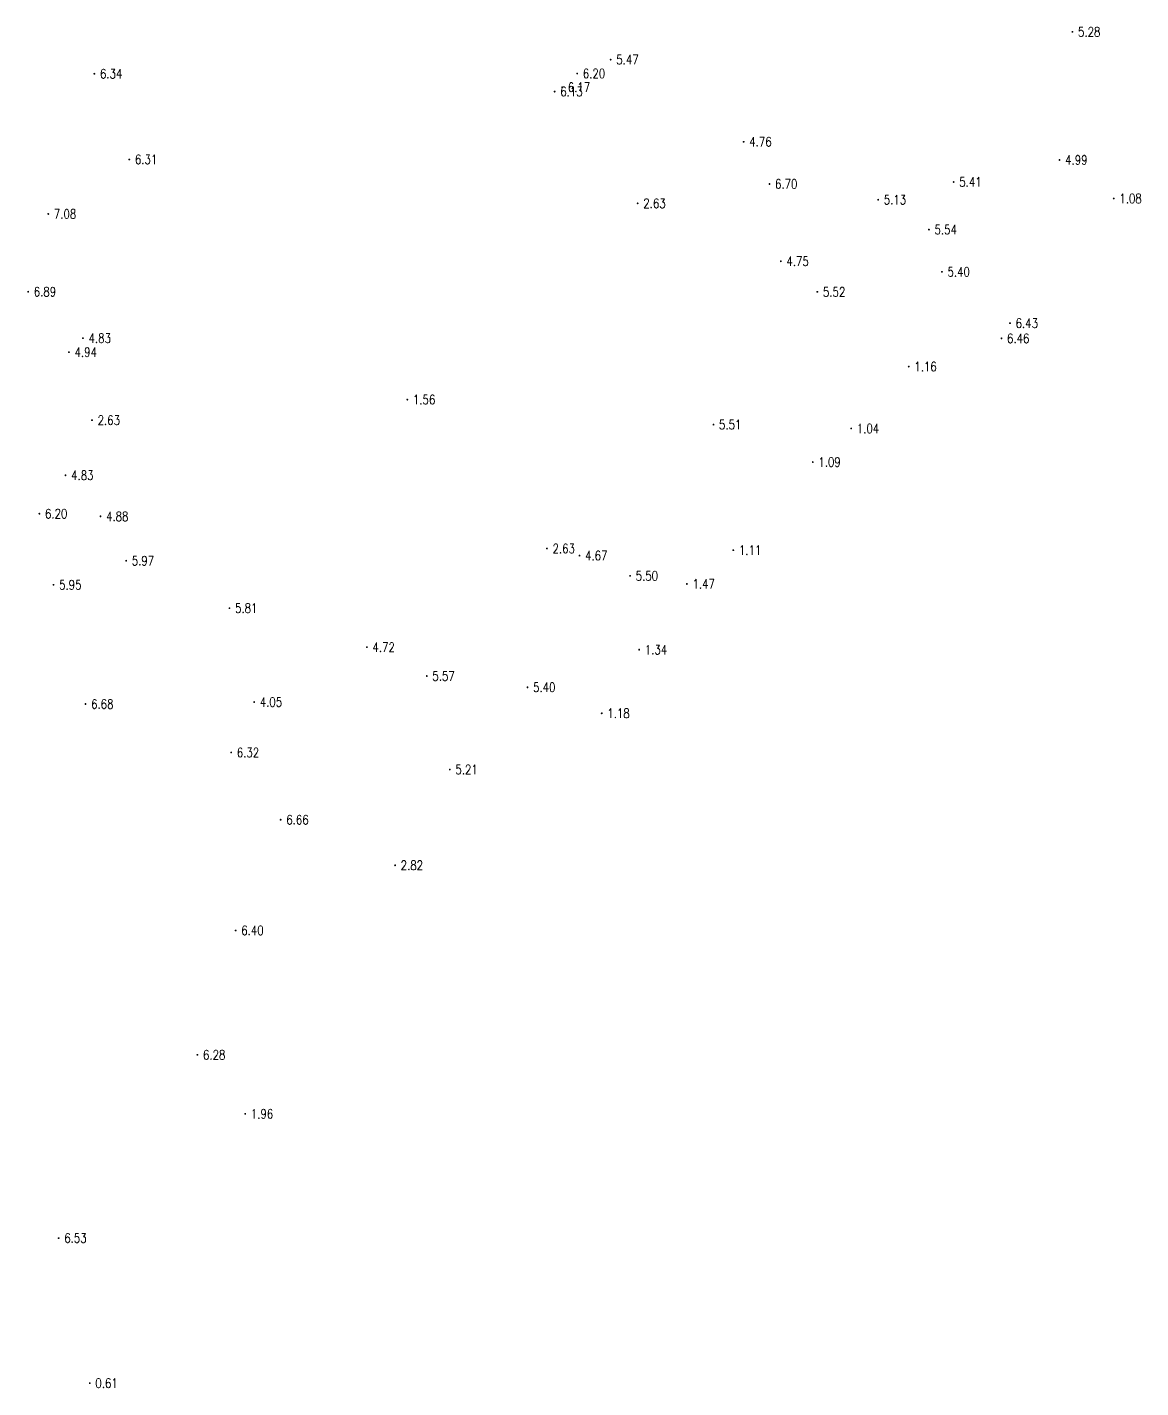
# Model space of a CAD drawing. Extents: x 476861 to 479475, y 2367369 to 2370541.
# Drawn here: x 478843.5 to 478962.8, y 2369022.4 to 2369168.2 of the extents above; entities that cross this region are included whole.
import ezdxf
from ezdxf.enums import TextEntityAlignment as Align

# ---------------------------------------------------------------- set-up
doc = ezdxf.new("R2010")
doc.units = 0
doc.header["$LTSCALE"] = 0.5
doc.layers.get('0').update_dxf_attribs({"linetype": 'CONTINUOUS'})
doc.layers.add('GCD', color=1, linetype='CONTINUOUS')
doc.styles.add('HZ', font='rs.shx', dxfattribs={"width": 0.8, "bigfont": 'hztxt.shx'})

# ---------------------------------------------------------------- blocks, each defined once
blk = doc.blocks.new('GC200')
at = {"linetype": 'Continuous', "const_width": 0.2, "flags": 128}
blk.add_lwpolyline([(-0.1, 0, 1), (0.1, 0, 1)], format="xyb", close=True, dxfattribs=at)

msp = doc.modelspace()

# ---------------------------------------------------------------- block references
at = {"layer": 'GCD', "linetype": 'Continuous'}
ref = msp.add_blockref('GC200', (478955.473, 2369167.703, 5.276), dxfattribs=dict(at, xscale=0.5, yscale=0.5, zscale=0.5))
ref.add_attrib('height', '5.28', dxfattribs={"linetype": 'Continuous', "height": 1, "style": 'HZ', "width": 0.8}).set_placement((478956.073, 2369167.703, 5.276), align=Align.MIDDLE_LEFT)
ref = msp.add_blockref('GC200', (478905.987, 2369164.727, 5.472), dxfattribs=dict(at, xscale=0.5, yscale=0.5, zscale=0.5))
ref.add_attrib('height', '5.47', dxfattribs={"linetype": 'Continuous', "height": 1, "style": 'HZ', "width": 0.8}).set_placement((478906.587, 2369164.727, 5.472), align=Align.MIDDLE_LEFT)
ref = msp.add_blockref('GC200', (478850.649, 2369163.216, 6.341), dxfattribs=dict(at, xscale=0.5, yscale=0.5, zscale=0.5))
ref.add_attrib('height', '6.34', dxfattribs={"linetype": 'Continuous', "height": 1, "style": 'HZ', "width": 0.8}).set_placement((478851.249, 2369163.216, 6.341), align=Align.MIDDLE_LEFT)
ref = msp.add_blockref('GC200', (478902.397, 2369163.239, 6.201), dxfattribs=dict(at, xscale=0.5, yscale=0.5, zscale=0.5))
ref.add_attrib('height', '6.20', dxfattribs={"linetype": 'Continuous', "height": 1, "style": 'HZ', "width": 0.8}).set_placement((478902.997, 2369163.239, 6.201), align=Align.MIDDLE_LEFT)
ref = msp.add_blockref('GC200', (478899.979, 2369161.304, 6.133), dxfattribs=dict(at, xscale=0.5, yscale=0.5, zscale=0.5))
ref.add_attrib('height', '6.13', dxfattribs={"linetype": 'Continuous', "height": 1, "style": 'HZ', "width": 0.8}).set_placement((478900.579, 2369161.304, 6.133), align=Align.MIDDLE_LEFT)
ref = msp.add_blockref('GC200', (478900.787, 2369161.767, 6.165), dxfattribs=dict(at, xscale=0.5, yscale=0.5, zscale=0.5))
ref.add_attrib('height', '6.17', dxfattribs={"linetype": 'Continuous', "height": 1, "style": 'HZ', "width": 0.8}).set_placement((478901.387, 2369161.767, 6.165), align=Align.MIDDLE_LEFT)
ref = msp.add_blockref('GC200', (478920.235, 2369155.928, 4.76), dxfattribs=dict(at, xscale=0.5, yscale=0.5, zscale=0.5))
ref.add_attrib('height', '4.76', dxfattribs={"linetype": 'Continuous', "height": 1, "style": 'HZ', "width": 0.8}).set_placement((478920.835, 2369155.928, 4.76), align=Align.MIDDLE_LEFT)
ref = msp.add_blockref('GC200', (478854.392, 2369154.034, 6.309), dxfattribs=dict(at, xscale=0.5, yscale=0.5, zscale=0.5))
ref.add_attrib('height', '6.31', dxfattribs={"linetype": 'Continuous', "height": 1, "style": 'HZ', "width": 0.8}).set_placement((478854.992, 2369154.034, 6.309), align=Align.MIDDLE_LEFT)
ref = msp.add_blockref('GC200', (478954.094, 2369153.976, 4.989), dxfattribs=dict(at, xscale=0.5, yscale=0.5, zscale=0.5))
ref.add_attrib('height', '4.99', dxfattribs={"linetype": 'Continuous', "height": 1, "style": 'HZ', "width": 0.8}).set_placement((478954.694, 2369153.976, 4.989), align=Align.MIDDLE_LEFT)
ref = msp.add_blockref('GC200', (478923.002, 2369151.403, 6.703), dxfattribs=dict(at, xscale=0.5, yscale=0.5, zscale=0.5))
ref.add_attrib('height', '6.70', dxfattribs={"linetype": 'Continuous', "height": 1, "style": 'HZ', "width": 0.8}).set_placement((478923.602, 2369151.403, 6.703), align=Align.MIDDLE_LEFT)
ref = msp.add_blockref('GC200', (478942.745, 2369151.617, 5.407), dxfattribs=dict(at, xscale=0.5, yscale=0.5, zscale=0.5))
ref.add_attrib('height', '5.41', dxfattribs={"linetype": 'Continuous', "height": 1, "style": 'HZ', "width": 0.8}).set_placement((478943.345, 2369151.617, 5.407), align=Align.MIDDLE_LEFT)
ref = msp.add_blockref('GC200', (478908.88, 2369149.329, 2.632), dxfattribs=dict(at, xscale=0.5, yscale=0.5, zscale=0.5))
ref.add_attrib('height', '2.63', dxfattribs={"linetype": 'Continuous', "height": 1, "style": 'HZ', "width": 0.8}).set_placement((478909.48, 2369149.329, 2.632), align=Align.MIDDLE_LEFT)
ref = msp.add_blockref('GC200', (478934.652, 2369149.718, 5.125), dxfattribs=dict(at, xscale=0.5, yscale=0.5, zscale=0.5))
ref.add_attrib('height', '5.13', dxfattribs={"linetype": 'Continuous', "height": 1, "style": 'HZ', "width": 0.8}).set_placement((478935.252, 2369149.718, 5.125), align=Align.MIDDLE_LEFT)
ref = msp.add_blockref('GC200', (478959.902, 2369149.847, 1.08), dxfattribs=dict(at, xscale=0.5, yscale=0.5, zscale=0.5))
ref.add_attrib('height', '1.08', dxfattribs={"linetype": 'Continuous', "height": 1, "style": 'HZ', "width": 0.8}).set_placement((478960.502, 2369149.847, 1.08), align=Align.MIDDLE_LEFT)
ref = msp.add_blockref('GC200', (478845.71, 2369148.193, 7.081), dxfattribs=dict(at, xscale=0.5, yscale=0.5, zscale=0.5))
ref.add_attrib('height', '7.08', dxfattribs={"linetype": 'Continuous', "height": 1, "style": 'HZ', "width": 0.8}).set_placement((478846.31, 2369148.193, 7.081), align=Align.MIDDLE_LEFT)
ref = msp.add_blockref('GC200', (478940.095, 2369146.515, 5.544), dxfattribs=dict(at, xscale=0.5, yscale=0.5, zscale=0.5))
ref.add_attrib('height', '5.54', dxfattribs={"linetype": 'Continuous', "height": 1, "style": 'HZ', "width": 0.8}).set_placement((478940.695, 2369146.515, 5.544), align=Align.MIDDLE_LEFT)
ref = msp.add_blockref('GC200', (478924.219, 2369143.122, 4.753), dxfattribs=dict(at, xscale=0.5, yscale=0.5, zscale=0.5))
ref.add_attrib('height', '4.75', dxfattribs={"linetype": 'Continuous', "height": 1, "style": 'HZ', "width": 0.8}).set_placement((478924.819, 2369143.122, 4.753), align=Align.MIDDLE_LEFT)
ref = msp.add_blockref('GC200', (478941.484, 2369141.987, 5.399), dxfattribs=dict(at, xscale=0.5, yscale=0.5, zscale=0.5))
ref.add_attrib('height', '5.40', dxfattribs={"linetype": 'Continuous', "height": 1, "style": 'HZ', "width": 0.8}).set_placement((478942.084, 2369141.987, 5.399), align=Align.MIDDLE_LEFT)
ref = msp.add_blockref('GC200', (478843.552, 2369139.86, 6.89), dxfattribs=dict(at, xscale=0.5, yscale=0.5, zscale=0.5))
ref.add_attrib('height', '6.89', dxfattribs={"linetype": 'Continuous', "height": 1, "style": 'HZ', "width": 0.8}).set_placement((478844.152, 2369139.86, 6.89), align=Align.MIDDLE_LEFT)
ref = msp.add_blockref('GC200', (478928.133, 2369139.84, 5.521), dxfattribs=dict(at, xscale=0.5, yscale=0.5, zscale=0.5))
ref.add_attrib('height', '5.52', dxfattribs={"linetype": 'Continuous', "height": 1, "style": 'HZ', "width": 0.8}).set_placement((478928.733, 2369139.84, 5.521), align=Align.MIDDLE_LEFT)
ref = msp.add_blockref('GC200', (478948.779, 2369136.49, 6.429), dxfattribs=dict(at, xscale=0.5, yscale=0.5, zscale=0.5))
ref.add_attrib('height', '6.43', dxfattribs={"linetype": 'Continuous', "height": 1, "style": 'HZ', "width": 0.8}).set_placement((478949.379, 2369136.49, 6.429), align=Align.MIDDLE_LEFT)
ref = msp.add_blockref('GC200', (478849.427, 2369134.882, 4.828), dxfattribs=dict(at, xscale=0.5, yscale=0.5, zscale=0.5))
ref.add_attrib('height', '4.83', dxfattribs={"linetype": 'Continuous', "height": 1, "style": 'HZ', "width": 0.8}).set_placement((478850.027, 2369134.882, 4.828), align=Align.MIDDLE_LEFT)
ref = msp.add_blockref('GC200', (478947.865, 2369134.86, 6.457), dxfattribs=dict(at, xscale=0.5, yscale=0.5, zscale=0.5))
ref.add_attrib('height', '6.46', dxfattribs={"linetype": 'Continuous', "height": 1, "style": 'HZ', "width": 0.8}).set_placement((478948.465, 2369134.86, 6.457), align=Align.MIDDLE_LEFT)
ref = msp.add_blockref('GC200', (478847.924, 2369133.384, 4.938), dxfattribs=dict(at, xscale=0.5, yscale=0.5, zscale=0.5))
ref.add_attrib('height', '4.94', dxfattribs={"linetype": 'Continuous', "height": 1, "style": 'HZ', "width": 0.8}).set_placement((478848.524, 2369133.384, 4.938), align=Align.MIDDLE_LEFT)
ref = msp.add_blockref('GC200', (478937.931, 2369131.837, 1.163), dxfattribs=dict(at, xscale=0.5, yscale=0.5, zscale=0.5))
ref.add_attrib('height', '1.16', dxfattribs={"linetype": 'Continuous', "height": 1, "style": 'HZ', "width": 0.8}).set_placement((478938.531, 2369131.837, 1.163), align=Align.MIDDLE_LEFT)
ref = msp.add_blockref('GC200', (478884.19, 2369128.297, 1.56), dxfattribs=dict(at, xscale=0.5, yscale=0.5, zscale=0.5))
ref.add_attrib('height', '1.56', dxfattribs={"linetype": 'Continuous', "height": 1, "style": 'HZ', "width": 0.8}).set_placement((478884.79, 2369128.297, 1.56), align=Align.MIDDLE_LEFT)
ref = msp.add_blockref('GC200', (478850.394, 2369126.094, 2.632), dxfattribs=dict(at, xscale=0.5, yscale=0.5, zscale=0.5))
ref.add_attrib('height', '2.63', dxfattribs={"linetype": 'Continuous', "height": 1, "style": 'HZ', "width": 0.8}).set_placement((478850.994, 2369126.094, 2.632), align=Align.MIDDLE_LEFT)
ref = msp.add_blockref('GC200', (478916.998, 2369125.622, 5.51), dxfattribs=dict(at, xscale=0.5, yscale=0.5, zscale=0.5))
ref.add_attrib('height', '5.51', dxfattribs={"linetype": 'Continuous', "height": 1, "style": 'HZ', "width": 0.8}).set_placement((478917.598, 2369125.622, 5.51), align=Align.MIDDLE_LEFT)
ref = msp.add_blockref('GC200', (478931.762, 2369125.206, 1.037), dxfattribs=dict(at, xscale=0.5, yscale=0.5, zscale=0.5))
ref.add_attrib('height', '1.04', dxfattribs={"linetype": 'Continuous', "height": 1, "style": 'HZ', "width": 0.8}).set_placement((478932.362, 2369125.206, 1.037), align=Align.MIDDLE_LEFT)
ref = msp.add_blockref('GC200', (478927.643, 2369121.605, 1.09), dxfattribs=dict(at, xscale=0.5, yscale=0.5, zscale=0.5))
ref.add_attrib('height', '1.09', dxfattribs={"linetype": 'Continuous', "height": 1, "style": 'HZ', "width": 0.8}).set_placement((478928.243, 2369121.605, 1.09), align=Align.MIDDLE_LEFT)
ref = msp.add_blockref('GC200', (478847.564, 2369120.188, 4.829), dxfattribs=dict(at, xscale=0.5, yscale=0.5, zscale=0.5))
ref.add_attrib('height', '4.83', dxfattribs={"linetype": 'Continuous', "height": 1, "style": 'HZ', "width": 0.8}).set_placement((478848.164, 2369120.188, 4.829), align=Align.MIDDLE_LEFT)
ref = msp.add_blockref('GC200', (478844.758, 2369116.073, 6.199), dxfattribs=dict(at, xscale=0.5, yscale=0.5, zscale=0.5))
ref.add_attrib('height', '6.20', dxfattribs={"linetype": 'Continuous', "height": 1, "style": 'HZ', "width": 0.8}).set_placement((478845.358, 2369116.073, 6.199), align=Align.MIDDLE_LEFT)
ref = msp.add_blockref('GC200', (478851.302, 2369115.79, 4.882), dxfattribs=dict(at, xscale=0.5, yscale=0.5, zscale=0.5))
ref.add_attrib('height', '4.88', dxfattribs={"linetype": 'Continuous', "height": 1, "style": 'HZ', "width": 0.8}).set_placement((478851.902, 2369115.79, 4.882), align=Align.MIDDLE_LEFT)
ref = msp.add_blockref('GC200', (478899.153, 2369112.345, 2.632), dxfattribs=dict(at, xscale=0.5, yscale=0.5, zscale=0.5))
ref.add_attrib('height', '2.63', dxfattribs={"linetype": 'Continuous', "height": 1, "style": 'HZ', "width": 0.8}).set_placement((478899.753, 2369112.345, 2.632), align=Align.MIDDLE_LEFT)
ref = msp.add_blockref('GC200', (478902.641, 2369111.586, 4.673), dxfattribs=dict(at, xscale=0.5, yscale=0.5, zscale=0.5))
ref.add_attrib('height', '4.67', dxfattribs={"linetype": 'Continuous', "height": 1, "style": 'HZ', "width": 0.8}).set_placement((478903.241, 2369111.586, 4.673), align=Align.MIDDLE_LEFT)
ref = msp.add_blockref('GC200', (478919.127, 2369112.16, 1.113), dxfattribs=dict(at, xscale=0.5, yscale=0.5, zscale=0.5))
ref.add_attrib('height', '1.11', dxfattribs={"linetype": 'Continuous', "height": 1, "style": 'HZ', "width": 0.8}).set_placement((478919.727, 2369112.16, 1.113), align=Align.MIDDLE_LEFT)
ref = msp.add_blockref('GC200', (478854.055, 2369111.03, 5.968), dxfattribs=dict(at, xscale=0.5, yscale=0.5, zscale=0.5))
ref.add_attrib('height', '5.97', dxfattribs={"linetype": 'Continuous', "height": 1, "style": 'HZ', "width": 0.8}).set_placement((478854.655, 2369111.03, 5.968), align=Align.MIDDLE_LEFT)
ref = msp.add_blockref('GC200', (478846.27, 2369108.455, 5.95), dxfattribs=dict(at, xscale=0.5, yscale=0.5, zscale=0.5))
ref.add_attrib('height', '5.95', dxfattribs={"linetype": 'Continuous', "height": 1, "style": 'HZ', "width": 0.8}).set_placement((478846.87, 2369108.455, 5.95), align=Align.MIDDLE_LEFT)
ref = msp.add_blockref('GC200', (478908.067, 2369109.414, 5.499), dxfattribs=dict(at, xscale=0.5, yscale=0.5, zscale=0.5))
ref.add_attrib('height', '5.50', dxfattribs={"linetype": 'Continuous', "height": 1, "style": 'HZ', "width": 0.8}).set_placement((478908.667, 2369109.414, 5.499), align=Align.MIDDLE_LEFT)
ref = msp.add_blockref('GC200', (478914.155, 2369108.546, 1.47), dxfattribs=dict(at, xscale=0.5, yscale=0.5, zscale=0.5))
ref.add_attrib('height', '1.47', dxfattribs={"linetype": 'Continuous', "height": 1, "style": 'HZ', "width": 0.8}).set_placement((478914.755, 2369108.546, 1.47), align=Align.MIDDLE_LEFT)
ref = msp.add_blockref('GC200', (478865.128, 2369105.946, 5.805), dxfattribs=dict(at, xscale=0.5, yscale=0.5, zscale=0.5))
ref.add_attrib('height', '5.81', dxfattribs={"linetype": 'Continuous', "height": 1, "style": 'HZ', "width": 0.8}).set_placement((478865.728, 2369105.946, 5.805), align=Align.MIDDLE_LEFT)
ref = msp.add_blockref('GC200', (478879.857, 2369101.769, 4.719), dxfattribs=dict(at, xscale=0.5, yscale=0.5, zscale=0.5))
ref.add_attrib('height', '4.72', dxfattribs={"linetype": 'Continuous', "height": 1, "style": 'HZ', "width": 0.8}).set_placement((478880.457, 2369101.769, 4.719), align=Align.MIDDLE_LEFT)
ref = msp.add_blockref('GC200', (478909.043, 2369101.503, 1.344), dxfattribs=dict(at, xscale=0.5, yscale=0.5, zscale=0.5))
ref.add_attrib('height', '1.34', dxfattribs={"linetype": 'Continuous', "height": 1, "style": 'HZ', "width": 0.8}).set_placement((478909.643, 2369101.503, 1.344), align=Align.MIDDLE_LEFT)
ref = msp.add_blockref('GC200', (478886.275, 2369098.68, 5.567), dxfattribs=dict(at, xscale=0.5, yscale=0.5, zscale=0.5))
ref.add_attrib('height', '5.57', dxfattribs={"linetype": 'Continuous', "height": 1, "style": 'HZ', "width": 0.8}).set_placement((478886.875, 2369098.68, 5.567), align=Align.MIDDLE_LEFT)
ref = msp.add_blockref('GC200', (478897.067, 2369097.469, 5.402), dxfattribs=dict(at, xscale=0.5, yscale=0.5, zscale=0.5))
ref.add_attrib('height', '5.40', dxfattribs={"linetype": 'Continuous', "height": 1, "style": 'HZ', "width": 0.8}).set_placement((478897.667, 2369097.469, 5.402), align=Align.MIDDLE_LEFT)
ref = msp.add_blockref('GC200', (478849.7, 2369095.678, 6.681), dxfattribs=dict(at, xscale=0.5, yscale=0.5, zscale=0.5))
ref.add_attrib('height', '6.68', dxfattribs={"linetype": 'Continuous', "height": 1, "style": 'HZ', "width": 0.8}).set_placement((478850.3, 2369095.678, 6.681), align=Align.MIDDLE_LEFT)
ref = msp.add_blockref('GC200', (478867.777, 2369095.888, 4.049), dxfattribs=dict(at, xscale=0.5, yscale=0.5, zscale=0.5))
ref.add_attrib('height', '4.05', dxfattribs={"linetype": 'Continuous', "height": 1, "style": 'HZ', "width": 0.8}).set_placement((478868.377, 2369095.888, 4.049), align=Align.MIDDLE_LEFT)
ref = msp.add_blockref('GC200', (478905.027, 2369094.685, 1.183), dxfattribs=dict(at, xscale=0.5, yscale=0.5, zscale=0.5))
ref.add_attrib('height', '1.18', dxfattribs={"linetype": 'Continuous', "height": 1, "style": 'HZ', "width": 0.8}).set_placement((478905.627, 2369094.685, 1.183), align=Align.MIDDLE_LEFT)
ref = msp.add_blockref('GC200', (478865.315, 2369090.488, 6.319), dxfattribs=dict(at, xscale=0.5, yscale=0.5, zscale=0.5))
ref.add_attrib('height', '6.32', dxfattribs={"linetype": 'Continuous', "height": 1, "style": 'HZ', "width": 0.8}).set_placement((478865.915, 2369090.488, 6.319), align=Align.MIDDLE_LEFT)
ref = msp.add_blockref('GC200', (478888.743, 2369088.659, 5.212), dxfattribs=dict(at, xscale=0.5, yscale=0.5, zscale=0.5))
ref.add_attrib('height', '5.21', dxfattribs={"linetype": 'Continuous', "height": 1, "style": 'HZ', "width": 0.8}).set_placement((478889.343, 2369088.659, 5.212), align=Align.MIDDLE_LEFT)
ref = msp.add_blockref('GC200', (478870.616, 2369083.278, 6.664), dxfattribs=dict(at, xscale=0.5, yscale=0.5, zscale=0.5))
ref.add_attrib('height', '6.66', dxfattribs={"linetype": 'Continuous', "height": 1, "style": 'HZ', "width": 0.8}).set_placement((478871.216, 2369083.278, 6.664), align=Align.MIDDLE_LEFT)
ref = msp.add_blockref('GC200', (478882.879, 2369078.399, 2.816), dxfattribs=dict(at, xscale=0.5, yscale=0.5, zscale=0.5))
ref.add_attrib('height', '2.82', dxfattribs={"linetype": 'Continuous', "height": 1, "style": 'HZ', "width": 0.8}).set_placement((478883.479, 2369078.399, 2.816), align=Align.MIDDLE_LEFT)
ref = msp.add_blockref('GC200', (478865.789, 2369071.417, 6.395), dxfattribs=dict(at, xscale=0.5, yscale=0.5, zscale=0.5))
ref.add_attrib('height', '6.40', dxfattribs={"linetype": 'Continuous', "height": 1, "style": 'HZ', "width": 0.8}).set_placement((478866.389, 2369071.417, 6.395), align=Align.MIDDLE_LEFT)
ref = msp.add_blockref('GC200', (478861.694, 2369058.084, 6.281), dxfattribs=dict(at, xscale=0.5, yscale=0.5, zscale=0.5))
ref.add_attrib('height', '6.28', dxfattribs={"linetype": 'Continuous', "height": 1, "style": 'HZ', "width": 0.8}).set_placement((478862.294, 2369058.084, 6.281), align=Align.MIDDLE_LEFT)
ref = msp.add_blockref('GC200', (478866.816, 2369051.763, 1.958), dxfattribs=dict(at, xscale=0.5, yscale=0.5, zscale=0.5))
ref.add_attrib('height', '1.96', dxfattribs={"linetype": 'Continuous', "height": 1, "style": 'HZ', "width": 0.8}).set_placement((478867.416, 2369051.763, 1.958), align=Align.MIDDLE_LEFT)
ref = msp.add_blockref('GC200', (478846.82, 2369038.449, 6.53), dxfattribs=dict(at, xscale=0.5, yscale=0.5, zscale=0.5))
ref.add_attrib('height', '6.53', dxfattribs={"linetype": 'Continuous', "height": 1, "style": 'HZ', "width": 0.8}).set_placement((478847.42, 2369038.449, 6.53), align=Align.MIDDLE_LEFT)
ref = msp.add_blockref('GC200', (478850.157, 2369022.909, 0.607), dxfattribs=dict(at, xscale=0.5, yscale=0.5, zscale=0.5))
ref.add_attrib('height', '0.61', dxfattribs={"linetype": 'Continuous', "height": 1, "style": 'HZ', "width": 0.8}).set_placement((478850.757, 2369022.909, 0.607), align=Align.MIDDLE_LEFT)

doc.saveas('drawing.dxf')
